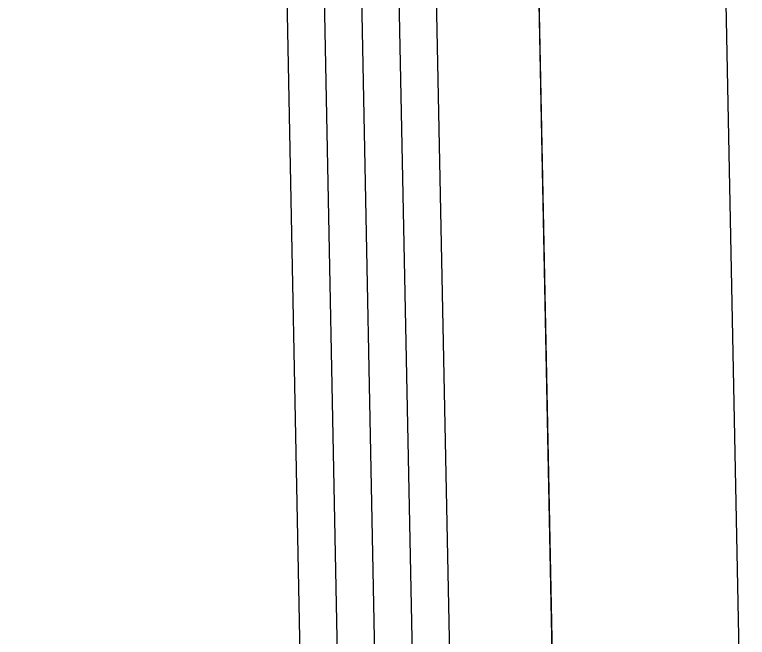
# Model space of a CAD drawing. Header units: centimetres. Extents: x 26569 to 160723, y -3143 to 14565.
# Drawn here: x 45809.12 to 45828.74, y 462.41 to 479.1 of the extents above; entities that cross this region are included whole.
import ezdxf

# ---------------------------------------------------------------- set-up
doc = ezdxf.new("R2010")
doc.units = ezdxf.units.CM
doc.header["$LTSCALE"] = 100
for name, color, linetype in [('A-ELEV-01', 255, 'Continuous'), ('A-WALL-INSL', 249, 'Continuous'), ('A-WALL-SNWPNL', 200, 'Continuous')]:
    doc.layers.add(name, color=color, linetype=linetype)
doc.linetypes.add('BATTING', pattern='A,0.00254,-2.54,[134,ltypeshp.shx,S=2.54,R=0,X=-2.54,Y=0],-5.08,[134,ltypeshp.shx,S=2.54,R=180,X=2.54,Y=0],-2.54', length=10.16254)

msp = doc.modelspace()

# ---------------------------------------------------------------- linework, layer by layer
at = {"layer": 'A-ELEV-01'}
for points in [[(45795.992, 1837.9), (45823.742, 450.4)], [(45822.939, 490.566), (45823.742, 450.4)], [(45827.94, 490.566), (45828.743, 450.4)]]:
    msp.add_lwpolyline(points, dxfattribs=at)
at = {"layer": 'A-WALL-INSL'}
for points in [[(45789.242, 1837.82), (45816.991, 450.4)], [(45791.242, 1837.86), (45818.991, 450.4)]]:
    msp.add_lwpolyline(points, dxfattribs=at)
at = {"layer": 'A-WALL-INSL', "linetype": 'BATTING', "ltscale": 0.002}
for points in [[(45790.242, 1837.84), (45817.991, 450.38)], [(45792.241, 1837.88), (45819.992, 450.38)]]:
    msp.add_lwpolyline(points, dxfattribs=at)
at = {"layer": 'A-WALL-SNWPNL', "ltscale": 100}
msp.add_lwpolyline([(45793.241, 1837.9), (45820.992, 450.4)], dxfattribs=at)

doc.saveas('drawing.dxf')
